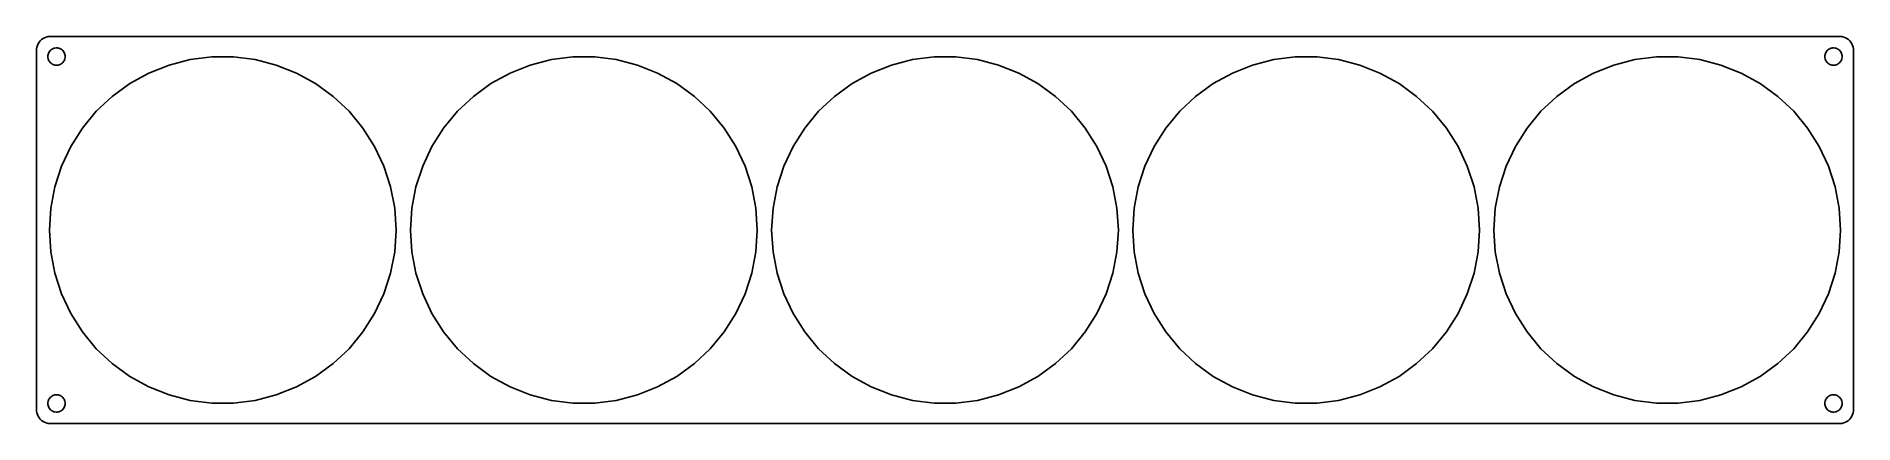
# Model space of a CAD drawing. Header units: metres. Extents: x -314 to 314, y -67 to 67.
import ezdxf

# ---------------------------------------------------------------- set-up
doc = ezdxf.new("R2010")
doc.units = ezdxf.units.M

msp = doc.modelspace()

# ---------------------------------------------------------------- linework, layer by layer
for p, q in [((-314.343, 63.2434), (-314.461, 62.6267)), ((-314.149, 63.8406), (-314.343, 63.2434)), ((-313.882, 64.4088), (-314.149, 63.8406)), ((-313.545, 64.9389), (-313.882, 64.4088)), ((-313.145, 65.4227), (-313.545, 64.9389)), ((-312.687, 65.8526), (-313.145, 65.4227)), ((-312.179, 66.2216), (-312.687, 65.8526)), ((-311.629, 66.5241), (-312.179, 66.2216)), ((-311.045, 66.7553), (-311.629, 66.5241)), ((-310.437, 66.9114), (-311.045, 66.7553)), ((-309.814, 66.9901), (-310.437, 66.9114)), ((309.814, 66.9901), (-309.814, 66.9901)), ((-308.427, 62.8532), (-308.062, 62.9469)), ((-308.062, 62.9469), (-307.688, 62.9941)), ((-307.688, 62.9941), (-307.312, 62.9941)), ((-307.312, 62.9941), (-306.938, 62.9469)), ((-306.938, 62.9469), (-306.573, 62.8532)), ((306.573, 62.8532), (306.938, 62.9469)), ((306.938, 62.9469), (307.312, 62.9941)), ((307.312, 62.9941), (307.688, 62.9941)), ((307.688, 62.9941), (308.062, 62.9469)), ((308.062, 62.9469), (308.427, 62.8532)), ((310.437, 66.9114), (309.814, 66.9901)), ((311.045, 66.7553), (310.437, 66.9114)), ((311.629, 66.5241), (311.045, 66.7553)), ((312.179, 66.2216), (311.629, 66.5241)), ((312.687, 65.8526), (312.179, 66.2216)), ((313.145, 65.4227), (312.687, 65.8526)), ((313.545, 64.9389), (313.145, 65.4227)), ((313.882, 64.4088), (313.545, 64.9389)), ((314.149, 63.8406), (313.882, 64.4088)), ((314.343, 63.2434), (314.149, 63.8406)), ((314.461, 62.6267), (314.343, 63.2434)), ((-314.461, 62.6267), (-314.5, 62)), ((-314.5, 62), (-314.5, -62)), ((-310.5, 60), (-310.476, 60.376)), ((-310.476, 59.624), (-310.5, 60)), ((-310.476, 60.376), (-310.406, 60.7461)), ((-310.406, 59.2539), (-310.476, 59.624)), ((-310.406, 60.7461), (-310.289, 61.1044)), ((-310.289, 58.8956), (-310.406, 59.2539)), ((-310.289, 61.1044), (-310.129, 61.4453)), ((-310.129, 58.5547), (-310.289, 58.8956)), ((-310.129, 61.4453), (-309.927, 61.7634)), ((-309.927, 58.2366), (-310.129, 58.5547)), ((-309.927, 61.7634), (-309.687, 62.0536)), ((-309.687, 57.9464), (-309.927, 58.2366)), ((-309.687, 62.0536), (-309.412, 62.3115)), ((-309.412, 57.6885), (-309.687, 57.9464)), ((-309.412, 62.3115), (-309.107, 62.533)), ((-309.107, 57.467), (-309.412, 57.6885)), ((-309.107, 62.533), (-308.777, 62.7145)), ((-308.777, 57.2855), (-309.107, 57.467)), ((-308.777, 62.7145), (-308.427, 62.8532)), ((-308.427, 57.1468), (-308.777, 57.2855)), ((-308.062, 57.0531), (-308.427, 57.1468)), ((-307.688, 57.0059), (-308.062, 57.0531)), ((-307.312, 57.0059), (-307.688, 57.0059)), ((-306.938, 57.0531), (-307.312, 57.0059)), ((-306.573, 57.1468), (-306.938, 57.0531)), ((-306.573, 62.8532), (-306.223, 62.7145)), ((-306.223, 57.2855), (-306.573, 57.1468)), ((-306.223, 62.7145), (-305.893, 62.533)), ((-305.893, 57.467), (-306.223, 57.2855)), ((-305.893, 62.533), (-305.588, 62.3115)), ((-305.588, 57.6885), (-305.893, 57.467)), ((-305.588, 62.3115), (-305.313, 62.0536)), ((-305.313, 57.9464), (-305.588, 57.6885)), ((-305.313, 62.0536), (-305.073, 61.7634)), ((-305.073, 58.2366), (-305.313, 57.9464)), ((-305.073, 61.7634), (-304.871, 61.4453)), ((-304.871, 58.5547), (-305.073, 58.2366)), ((-304.871, 61.4453), (-304.711, 61.1044)), ((-304.711, 58.8956), (-304.871, 58.5547)), ((-304.711, 61.1044), (-304.594, 60.7461)), ((-304.594, 59.2539), (-304.711, 58.8956)), ((-304.594, 60.7461), (-304.524, 60.376)), ((-304.524, 59.624), (-304.594, 59.2539)), ((-304.524, 60.376), (-304.5, 60)), ((-304.5, 60), (-304.524, 59.624)), ((-275.547, 54.2896), (-268.541, 57.0634)), ((-268.541, 57.0634), (-261.243, 58.9372)), ((-261.243, 58.9372), (-253.767, 59.8816)), ((-253.767, 59.8816), (-246.233, 59.8816)), ((-246.233, 59.8816), (-238.757, 58.9372)), ((-238.757, 58.9372), (-231.459, 57.0634)), ((-231.459, 57.0634), (-224.453, 54.2896)), ((-150.547, 54.2896), (-143.541, 57.0634)), ((-143.541, 57.0634), (-136.243, 58.9372)), ((-136.243, 58.9372), (-128.767, 59.8816)), ((-128.767, 59.8816), (-121.233, 59.8816)), ((-121.233, 59.8816), (-113.757, 58.9372)), ((-113.757, 58.9372), (-106.459, 57.0634)), ((-106.459, 57.0634), (-99.4532, 54.2896)), ((-25.5468, 54.2896), (-18.541, 57.0634)), ((-18.541, 57.0634), (-11.2429, 58.9372)), ((-11.2429, 58.9372), (-3.76743, 59.8816)), ((-3.76743, 59.8816), (3.76743, 59.8816)), ((3.76743, 59.8816), (11.2429, 58.9372)), ((11.2429, 58.9372), (18.541, 57.0634)), ((18.541, 57.0634), (25.5468, 54.2896)), ((99.4532, 54.2896), (106.459, 57.0634)), ((106.459, 57.0634), (113.757, 58.9372)), ((113.757, 58.9372), (121.233, 59.8816)), ((121.233, 59.8816), (128.767, 59.8816)), ((128.767, 59.8816), (136.243, 58.9372)), ((136.243, 58.9372), (143.541, 57.0634)), ((143.541, 57.0634), (150.547, 54.2896)), ((224.453, 54.2896), (231.459, 57.0634)), ((231.459, 57.0634), (238.757, 58.9372)), ((238.757, 58.9372), (246.233, 59.8816)), ((246.233, 59.8816), (253.767, 59.8816)), ((253.767, 59.8816), (261.243, 58.9372)), ((261.243, 58.9372), (268.541, 57.0634)), ((268.541, 57.0634), (275.547, 54.2896)), ((304.5, 60), (304.524, 60.376)), ((304.524, 59.624), (304.5, 60)), ((304.524, 60.376), (304.594, 60.7461)), ((304.594, 59.2539), (304.524, 59.624)), ((304.594, 60.7461), (304.711, 61.1044)), ((304.711, 58.8956), (304.594, 59.2539)), ((304.711, 61.1044), (304.871, 61.4453)), ((304.871, 58.5547), (304.711, 58.8956)), ((304.871, 61.4453), (305.073, 61.7634)), ((305.073, 58.2366), (304.871, 58.5547)), ((305.073, 61.7634), (305.313, 62.0536)), ((305.313, 57.9464), (305.073, 58.2366)), ((305.313, 62.0536), (305.588, 62.3115)), ((305.588, 57.6885), (305.313, 57.9464)), ((305.588, 62.3115), (305.893, 62.533)), ((305.893, 57.467), (305.588, 57.6885)), ((305.893, 62.533), (306.223, 62.7145)), ((306.223, 57.2855), (305.893, 57.467)), ((306.223, 62.7145), (306.573, 62.8532)), ((306.573, 57.1468), (306.223, 57.2855)), ((306.938, 57.0531), (306.573, 57.1468)), ((307.312, 57.0059), (306.938, 57.0531)), ((307.688, 57.0059), (307.312, 57.0059)), ((308.062, 57.0531), (307.688, 57.0059)), ((308.427, 57.1468), (308.062, 57.0531)), ((308.427, 62.8532), (308.777, 62.7145)), ((308.777, 57.2855), (308.427, 57.1468)), ((308.777, 62.7145), (309.107, 62.533)), ((309.107, 57.467), (308.777, 57.2855)), ((309.107, 62.533), (309.412, 62.3115)), ((309.412, 57.6885), (309.107, 57.467)), ((309.412, 62.3115), (309.687, 62.0536)), ((309.687, 57.9464), (309.412, 57.6885)), ((309.687, 62.0536), (309.927, 61.7634)), ((309.927, 58.2366), (309.687, 57.9464)), ((309.927, 61.7634), (310.129, 61.4453)), ((310.129, 58.5547), (309.927, 58.2366)), ((310.129, 61.4453), (310.289, 61.1044)), ((310.289, 58.8956), (310.129, 58.5547)), ((310.289, 61.1044), (310.406, 60.7461)), ((310.406, 59.2539), (310.289, 58.8956)), ((310.406, 60.7461), (310.476, 60.376)), ((310.476, 59.624), (310.406, 59.2539)), ((310.476, 60.376), (310.5, 60)), ((310.5, 60), (310.476, 59.624)), ((314.5, 62), (314.461, 62.6267)), ((314.5, -62), (314.5, 62)), ((-288.245, 46.2308), (-282.15, 50.6597)), ((-282.15, 50.6597), (-275.547, 54.2896)), ((-224.453, 54.2896), (-217.85, 50.6597)), ((-217.85, 50.6597), (-211.755, 46.2308)), ((-163.245, 46.2308), (-157.15, 50.6597)), ((-157.15, 50.6597), (-150.547, 54.2896)), ((-99.4532, 54.2896), (-92.8504, 50.6597)), ((-92.8504, 50.6597), (-86.7546, 46.2308)), ((-38.2454, 46.2308), (-32.1496, 50.6597)), ((-32.1496, 50.6597), (-25.5468, 54.2896)), ((25.5468, 54.2896), (32.1496, 50.6597)), ((32.1496, 50.6597), (38.2454, 46.2308)), ((86.7546, 46.2308), (92.8504, 50.6597)), ((92.8504, 50.6597), (99.4532, 54.2896)), ((150.547, 54.2896), (157.15, 50.6597)), ((157.15, 50.6597), (163.245, 46.2308)), ((211.755, 46.2308), (217.85, 50.6597)), ((217.85, 50.6597), (224.453, 54.2896)), ((275.547, 54.2896), (282.15, 50.6597)), ((282.15, 50.6597), (288.245, 46.2308)), ((-293.738, 41.0728), (-288.245, 46.2308)), ((-211.755, 46.2308), (-206.262, 41.0728)), ((-168.738, 41.0728), (-163.245, 46.2308)), ((-86.7546, 46.2308), (-81.2619, 41.0728)), ((-43.7381, 41.0728), (-38.2454, 46.2308)), ((38.2454, 46.2308), (43.7381, 41.0728)), ((81.2619, 41.0728), (86.7546, 46.2308)), ((163.245, 46.2308), (168.738, 41.0728)), ((206.262, 41.0728), (211.755, 46.2308)), ((288.245, 46.2308), (293.738, 41.0728)), ((-298.541, 35.2671), (-293.738, 41.0728)), ((-206.262, 41.0728), (-201.459, 35.2671)), ((-173.541, 35.2671), (-168.738, 41.0728)), ((-81.2619, 41.0728), (-76.459, 35.2671)), ((-48.541, 35.2671), (-43.7381, 41.0728)), ((43.7381, 41.0728), (48.541, 35.2671)), ((76.459, 35.2671), (81.2619, 41.0728)), ((168.738, 41.0728), (173.541, 35.2671)), ((201.459, 35.2671), (206.262, 41.0728)), ((293.738, 41.0728), (298.541, 35.2671)), ((-302.578, 28.9052), (-298.541, 35.2671)), ((-201.459, 35.2671), (-197.422, 28.9052)), ((-177.578, 28.9052), (-173.541, 35.2671)), ((-76.459, 35.2671), (-72.4216, 28.9052)), ((-52.5784, 28.9052), (-48.541, 35.2671)), ((48.541, 35.2671), (52.5784, 28.9052)), ((72.4216, 28.9052), (76.459, 35.2671)), ((173.541, 35.2671), (177.578, 28.9052)), ((197.422, 28.9052), (201.459, 35.2671)), ((298.541, 35.2671), (302.578, 28.9052)), ((-305.787, 22.0875), (-302.578, 28.9052)), ((-197.422, 28.9052), (-194.213, 22.0875)), ((-180.787, 22.0875), (-177.578, 28.9052)), ((-72.4216, 28.9052), (-69.2134, 22.0875)), ((-55.7866, 22.0875), (-52.5784, 28.9052)), ((52.5784, 28.9052), (55.7866, 22.0875)), ((69.2134, 22.0875), (72.4216, 28.9052)), ((177.578, 28.9052), (180.787, 22.0875)), ((194.213, 22.0875), (197.422, 28.9052)), ((302.578, 28.9052), (305.787, 22.0875)), ((-308.115, 14.9214), (-305.787, 22.0875)), ((-194.213, 22.0875), (-191.885, 14.9214)), ((-183.115, 14.9214), (-180.787, 22.0875)), ((-69.2134, 22.0875), (-66.885, 14.9214)), ((-58.115, 14.9214), (-55.7866, 22.0875)), ((55.7866, 22.0875), (58.115, 14.9214)), ((66.885, 14.9214), (69.2134, 22.0875)), ((180.787, 22.0875), (183.115, 14.9214)), ((191.885, 14.9214), (194.213, 22.0875)), ((305.787, 22.0875), (308.115, 14.9214)), ((-309.527, 7.51999), (-308.115, 14.9214)), ((-191.885, 14.9214), (-190.473, 7.51999)), ((-184.527, 7.51999), (-183.115, 14.9214)), ((-66.885, 14.9214), (-65.4731, 7.51999)), ((-59.5269, 7.51999), (-58.115, 14.9214)), ((58.115, 14.9214), (59.5269, 7.51999)), ((65.4731, 7.51999), (66.885, 14.9214)), ((183.115, 14.9214), (184.527, 7.51999)), ((190.473, 7.51999), (191.885, 14.9214)), ((308.115, 14.9214), (309.527, 7.51999)), ((-310, 0), (-309.527, 7.51999)), ((-190.473, 7.51999), (-190, 0)), ((-185, 0), (-184.527, 7.51999)), ((-65.4731, 7.51999), (-65, 0)), ((-60, 0), (-59.5269, 7.51999)), ((59.5269, 7.51999), (60, 0)), ((65, 0), (65.4731, 7.51999)), ((184.527, 7.51999), (185, 0)), ((190, 0), (190.473, 7.51999)), ((309.527, 7.51999), (310, 0)), ((-309.527, -7.51999), (-310, 0)), ((-190, 0), (-190.473, -7.51999)), ((-184.527, -7.51999), (-185, 0)), ((-65, 0), (-65.4731, -7.51999)), ((-59.5269, -7.51999), (-60, 0)), ((60, 0), (59.5269, -7.51999)), ((65.4731, -7.51999), (65, 0)), ((185, 0), (184.527, -7.51999)), ((190.473, -7.51999), (190, 0)), ((310, 0), (309.527, -7.51999)), ((-308.115, -14.9214), (-309.527, -7.51999)), ((-190.473, -7.51999), (-191.885, -14.9214)), ((-183.115, -14.9214), (-184.527, -7.51999)), ((-65.4731, -7.51999), (-66.885, -14.9214)), ((-58.115, -14.9214), (-59.5269, -7.51999)), ((59.5269, -7.51999), (58.115, -14.9214)), ((66.885, -14.9214), (65.4731, -7.51999)), ((184.527, -7.51999), (183.115, -14.9214)), ((191.885, -14.9214), (190.473, -7.51999)), ((309.527, -7.51999), (308.115, -14.9214)), ((-305.787, -22.0875), (-308.115, -14.9214)), ((-191.885, -14.9214), (-194.213, -22.0875)), ((-180.787, -22.0875), (-183.115, -14.9214)), ((-66.885, -14.9214), (-69.2134, -22.0875)), ((-55.7866, -22.0875), (-58.115, -14.9214)), ((58.115, -14.9214), (55.7866, -22.0875)), ((69.2134, -22.0875), (66.885, -14.9214)), ((183.115, -14.9214), (180.787, -22.0875)), ((194.213, -22.0875), (191.885, -14.9214)), ((308.115, -14.9214), (305.787, -22.0875)), ((-302.578, -28.9052), (-305.787, -22.0875)), ((-194.213, -22.0875), (-197.422, -28.9052)), ((-177.578, -28.9052), (-180.787, -22.0875)), ((-69.2134, -22.0875), (-72.4216, -28.9052)), ((-52.5784, -28.9052), (-55.7866, -22.0875)), ((55.7866, -22.0875), (52.5784, -28.9052)), ((72.4216, -28.9052), (69.2134, -22.0875)), ((180.787, -22.0875), (177.578, -28.9052)), ((197.422, -28.9052), (194.213, -22.0875)), ((305.787, -22.0875), (302.578, -28.9052)), ((-298.541, -35.2671), (-302.578, -28.9052)), ((-197.422, -28.9052), (-201.459, -35.2671)), ((-173.541, -35.2671), (-177.578, -28.9052)), ((-72.4216, -28.9052), (-76.459, -35.2671)), ((-48.541, -35.2671), (-52.5784, -28.9052)), ((52.5784, -28.9052), (48.541, -35.2671)), ((76.459, -35.2671), (72.4216, -28.9052)), ((177.578, -28.9052), (173.541, -35.2671)), ((201.459, -35.2671), (197.422, -28.9052)), ((302.578, -28.9052), (298.541, -35.2671)), ((-293.738, -41.0728), (-298.541, -35.2671)), ((-201.459, -35.2671), (-206.262, -41.0728)), ((-168.738, -41.0728), (-173.541, -35.2671)), ((-76.459, -35.2671), (-81.2619, -41.0728)), ((-43.7381, -41.0728), (-48.541, -35.2671)), ((48.541, -35.2671), (43.7381, -41.0728)), ((81.2619, -41.0728), (76.459, -35.2671)), ((173.541, -35.2671), (168.738, -41.0728)), ((206.262, -41.0728), (201.459, -35.2671)), ((298.541, -35.2671), (293.738, -41.0728)), ((-288.245, -46.2308), (-293.738, -41.0728)), ((-206.262, -41.0728), (-211.755, -46.2308)), ((-163.245, -46.2308), (-168.738, -41.0728)), ((-81.2619, -41.0728), (-86.7546, -46.2308)), ((-38.2454, -46.2308), (-43.7381, -41.0728)), ((43.7381, -41.0728), (38.2454, -46.2308)), ((86.7546, -46.2308), (81.2619, -41.0728)), ((168.738, -41.0728), (163.245, -46.2308)), ((211.755, -46.2308), (206.262, -41.0728)), ((293.738, -41.0728), (288.245, -46.2308)), ((-282.15, -50.6597), (-288.245, -46.2308)), ((-211.755, -46.2308), (-217.85, -50.6597)), ((-157.15, -50.6597), (-163.245, -46.2308)), ((-86.7546, -46.2308), (-92.8504, -50.6597)), ((-32.1496, -50.6597), (-38.2454, -46.2308)), ((38.2454, -46.2308), (32.1496, -50.6597)), ((92.8504, -50.6597), (86.7546, -46.2308)), ((163.245, -46.2308), (157.15, -50.6597)), ((217.85, -50.6597), (211.755, -46.2308)), ((288.245, -46.2308), (282.15, -50.6597)), ((-275.547, -54.2896), (-282.15, -50.6597)), ((-268.541, -57.0634), (-275.547, -54.2896)), ((-224.453, -54.2896), (-231.459, -57.0634)), ((-217.85, -50.6597), (-224.453, -54.2896)), ((-150.547, -54.2896), (-157.15, -50.6597)), ((-143.541, -57.0634), (-150.547, -54.2896)), ((-99.4532, -54.2896), (-106.459, -57.0634)), ((-92.8504, -50.6597), (-99.4532, -54.2896)), ((-25.5468, -54.2896), (-32.1496, -50.6597)), ((-18.541, -57.0634), (-25.5468, -54.2896)), ((25.5468, -54.2896), (18.541, -57.0634)), ((32.1496, -50.6597), (25.5468, -54.2896)), ((99.4532, -54.2896), (92.8504, -50.6597)), ((106.459, -57.0634), (99.4532, -54.2896)), ((150.547, -54.2896), (143.541, -57.0634)), ((157.15, -50.6597), (150.547, -54.2896)), ((224.453, -54.2896), (217.85, -50.6597)), ((231.459, -57.0634), (224.453, -54.2896)), ((275.547, -54.2896), (268.541, -57.0634)), ((282.15, -50.6597), (275.547, -54.2896)), ((-314.5, -62), (-314.461, -62.6267)), ((-314.461, -62.6267), (-314.343, -63.2434)), ((-310.5, -60), (-310.476, -59.624)), ((-310.476, -60.376), (-310.5, -60)), ((-310.476, -59.624), (-310.406, -59.2539)), ((-310.406, -60.7461), (-310.476, -60.376)), ((-310.406, -59.2539), (-310.289, -58.8956)), ((-310.289, -61.1044), (-310.406, -60.7461)), ((-310.289, -58.8956), (-310.129, -58.5547)), ((-310.129, -61.4453), (-310.289, -61.1044)), ((-310.129, -58.5547), (-309.927, -58.2366)), ((-309.927, -61.7634), (-310.129, -61.4453)), ((-309.927, -58.2366), (-309.687, -57.9464)), ((-309.687, -62.0536), (-309.927, -61.7634)), ((-309.687, -57.9464), (-309.412, -57.6885)), ((-309.412, -62.3115), (-309.687, -62.0536)), ((-309.412, -57.6885), (-309.107, -57.467)), ((-309.107, -62.533), (-309.412, -62.3115)), ((-309.107, -57.467), (-308.777, -57.2855)), ((-308.777, -62.7145), (-309.107, -62.533)), ((-308.777, -57.2855), (-308.427, -57.1468)), ((-308.427, -62.8532), (-308.777, -62.7145)), ((-308.427, -57.1468), (-308.062, -57.0531)), ((-308.062, -62.9469), (-308.427, -62.8532)), ((-308.062, -57.0531), (-307.688, -57.0059)), ((-307.688, -57.0059), (-307.312, -57.0059)), ((-307.312, -57.0059), (-306.938, -57.0531)), ((-306.938, -57.0531), (-306.573, -57.1468)), ((-306.573, -62.8532), (-306.938, -62.9469)), ((-306.573, -57.1468), (-306.223, -57.2855)), ((-306.223, -62.7145), (-306.573, -62.8532)), ((-306.223, -57.2855), (-305.893, -57.467)), ((-305.893, -62.533), (-306.223, -62.7145)), ((-305.893, -57.467), (-305.588, -57.6885)), ((-305.588, -62.3115), (-305.893, -62.533)), ((-305.588, -57.6885), (-305.313, -57.9464)), ((-305.313, -62.0536), (-305.588, -62.3115)), ((-305.313, -57.9464), (-305.073, -58.2366)), ((-305.073, -61.7634), (-305.313, -62.0536)), ((-305.073, -58.2366), (-304.871, -58.5547)), ((-304.871, -61.4453), (-305.073, -61.7634)), ((-304.871, -58.5547), (-304.711, -58.8956)), ((-304.711, -61.1044), (-304.871, -61.4453)), ((-304.711, -58.8956), (-304.594, -59.2539)), ((-304.594, -60.7461), (-304.711, -61.1044)), ((-304.594, -59.2539), (-304.524, -59.624)), ((-304.524, -60.376), (-304.594, -60.7461)), ((-304.524, -59.624), (-304.5, -60)), ((-304.5, -60), (-304.524, -60.376)), ((-261.243, -58.9372), (-268.541, -57.0634)), ((-253.767, -59.8816), (-261.243, -58.9372)), ((-246.233, -59.8816), (-253.767, -59.8816)), ((-238.757, -58.9372), (-246.233, -59.8816)), ((-231.459, -57.0634), (-238.757, -58.9372)), ((-136.243, -58.9372), (-143.541, -57.0634)), ((-128.767, -59.8816), (-136.243, -58.9372)), ((-121.233, -59.8816), (-128.767, -59.8816)), ((-113.757, -58.9372), (-121.233, -59.8816)), ((-106.459, -57.0634), (-113.757, -58.9372)), ((-11.2429, -58.9372), (-18.541, -57.0634)), ((-3.76743, -59.8816), (-11.2429, -58.9372)), ((3.76743, -59.8816), (-3.76743, -59.8816)), ((11.2429, -58.9372), (3.76743, -59.8816)), ((18.541, -57.0634), (11.2429, -58.9372)), ((113.757, -58.9372), (106.459, -57.0634)), ((121.233, -59.8816), (113.757, -58.9372)), ((128.767, -59.8816), (121.233, -59.8816)), ((136.243, -58.9372), (128.767, -59.8816)), ((143.541, -57.0634), (136.243, -58.9372)), ((238.757, -58.9372), (231.459, -57.0634)), ((246.233, -59.8816), (238.757, -58.9372)), ((253.767, -59.8816), (246.233, -59.8816)), ((261.243, -58.9372), (253.767, -59.8816)), ((268.541, -57.0634), (261.243, -58.9372)), ((304.5, -60), (304.524, -59.624)), ((304.524, -60.376), (304.5, -60)), ((304.524, -59.624), (304.594, -59.2539)), ((304.594, -60.7461), (304.524, -60.376)), ((304.594, -59.2539), (304.711, -58.8956)), ((304.711, -61.1044), (304.594, -60.7461)), ((304.711, -58.8956), (304.871, -58.5547)), ((304.871, -61.4453), (304.711, -61.1044)), ((304.871, -58.5547), (305.073, -58.2366)), ((305.073, -61.7634), (304.871, -61.4453)), ((305.073, -58.2366), (305.313, -57.9464)), ((305.313, -62.0536), (305.073, -61.7634)), ((305.313, -57.9464), (305.588, -57.6885)), ((305.588, -62.3115), (305.313, -62.0536)), ((305.588, -57.6885), (305.893, -57.467)), ((305.893, -62.533), (305.588, -62.3115)), ((305.893, -57.467), (306.223, -57.2855)), ((306.223, -62.7145), (305.893, -62.533)), ((306.223, -57.2855), (306.573, -57.1468)), ((306.573, -62.8532), (306.223, -62.7145)), ((306.573, -57.1468), (306.938, -57.0531)), ((306.938, -62.9469), (306.573, -62.8532)), ((306.938, -57.0531), (307.312, -57.0059)), ((307.312, -57.0059), (307.688, -57.0059)), ((307.688, -57.0059), (308.062, -57.0531)), ((308.062, -57.0531), (308.427, -57.1468)), ((308.427, -62.8532), (308.062, -62.9469)), ((308.427, -57.1468), (308.777, -57.2855)), ((308.777, -62.7145), (308.427, -62.8532)), ((308.777, -57.2855), (309.107, -57.467)), ((309.107, -62.533), (308.777, -62.7145)), ((309.107, -57.467), (309.412, -57.6885)), ((309.412, -62.3115), (309.107, -62.533)), ((309.412, -57.6885), (309.687, -57.9464)), ((309.687, -62.0536), (309.412, -62.3115)), ((309.687, -57.9464), (309.927, -58.2366)), ((309.927, -61.7634), (309.687, -62.0536)), ((309.927, -58.2366), (310.129, -58.5547)), ((310.129, -61.4453), (309.927, -61.7634)), ((310.129, -58.5547), (310.289, -58.8956)), ((310.289, -61.1044), (310.129, -61.4453)), ((310.289, -58.8956), (310.406, -59.2539)), ((310.406, -60.7461), (310.289, -61.1044)), ((310.406, -59.2539), (310.476, -59.624)), ((310.476, -60.376), (310.406, -60.7461)), ((310.476, -59.624), (310.5, -60)), ((310.5, -60), (310.476, -60.376)), ((314.343, -63.2434), (314.461, -62.6267)), ((314.461, -62.6267), (314.5, -62)), ((-314.343, -63.2434), (-314.149, -63.8406)), ((-314.149, -63.8406), (-313.882, -64.4088)), ((-313.882, -64.4088), (-313.545, -64.9389)), ((-313.545, -64.9389), (-313.145, -65.4227)), ((-313.145, -65.4227), (-312.687, -65.8526)), ((-312.687, -65.8526), (-312.179, -66.2216)), ((-312.179, -66.2216), (-311.629, -66.5241)), ((-311.629, -66.5241), (-311.045, -66.7553)), ((-311.045, -66.7553), (-310.437, -66.9114)), ((-310.437, -66.9114), (-309.814, -66.9901)), ((-309.814, -66.9901), (309.814, -66.9901)), ((-307.688, -62.9941), (-308.062, -62.9469)), ((-307.312, -62.9941), (-307.688, -62.9941)), ((-306.938, -62.9469), (-307.312, -62.9941)), ((307.312, -62.9941), (306.938, -62.9469)), ((307.688, -62.9941), (307.312, -62.9941)), ((308.062, -62.9469), (307.688, -62.9941)), ((309.814, -66.9901), (310.437, -66.9114)), ((310.437, -66.9114), (311.045, -66.7553)), ((311.045, -66.7553), (311.629, -66.5241)), ((311.629, -66.5241), (312.179, -66.2216)), ((312.179, -66.2216), (312.687, -65.8526)), ((312.687, -65.8526), (313.145, -65.4227)), ((313.145, -65.4227), (313.545, -64.9389)), ((313.545, -64.9389), (313.882, -64.4088)), ((313.882, -64.4088), (314.149, -63.8406)), ((314.149, -63.8406), (314.343, -63.2434))]:
    msp.add_line(p, q)

doc.saveas('drawing.dxf')
